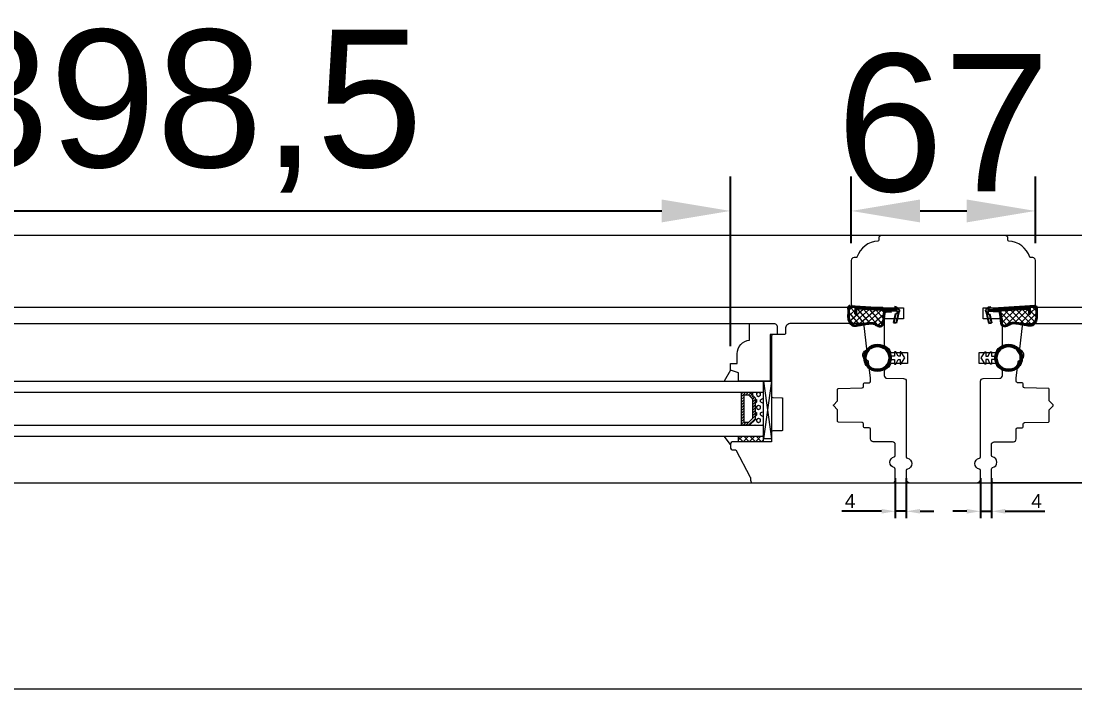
# Model space of a CAD drawing. Header units: millimetres. Extents: x 0 to 182016, y 11 to 3710.
# Drawn here: x 20195.8 to 20579.2, y 989.8 to 1232.9 of the extents above; entities that cross this region are included whole.
import ezdxf

# ---------------------------------------------------------------- set-up
doc = ezdxf.new("R2010")
doc.units = ezdxf.units.MM
for name, color, linetype, lineweight in [('Matmenys', 10, 'Continuous', 20), ('OTHER', 251, 'Continuous', 13), ('Stakta', 7, 'Continuous', 25), ('Testinės profilio linijos', 7, 'Continuous', 5)]:
    doc.layers.add(name, color=color, linetype=linetype, lineweight=lineweight)
doc.styles.get("Standard").update_dxf_attribs({"font": 'arial.ttf'})
doc.dimstyles.new('2', dxfattribs={"dimscale": 2, "dimtxt": 2.5, "dimasz": 2.5, "dimexe": 1.25, "dimexo": 0.625, "dimtad": 1, "dimtxsty": 'Standard', "dimcen": 2.5, "dimadec": 0, "dimazin": 0, "dimtfac": 1, "dimtmove": 0, "dimatfit": 3, "dimfxl": 1, "dimarcsym": 0})
doc.dimstyles.new('Padidinti matmenys', dxfattribs={"dimscale": 10, "dimtxt": 5, "dimasz": 2.5, "dimexe": 1.25, "dimexo": 0.625, "dimtad": 1, "dimdec": 1, "dimtxsty": 'Standard', "dimcen": 2.5, "dimadec": 0, "dimazin": 0, "dimtfac": 1, "dimtdec": 1, "dimtmove": 0, "dimatfit": 3, "dimfxl": 1, "dimarcsym": 0})

# ---------------------------------------------------------------- blocks, each defined once
blk = doc.blocks.new('*D1452')
at = {"layer": 'Defpoints', "color": 0, "transparency": 16777216}
for p in [(20544.87, 1067.84), (20548.87, 1067.84), (20544.87, 1054.47)]:
    blk.add_point(p, dxfattribs=at)
at = {"layer": 'Matmenys', "color": 0, "lineweight": -2, "transparency": 16777216}
for p, q in [((20544.87, 1066.59), (20544.87, 1051.97)), ((20548.87, 1066.59), (20548.87, 1051.97)), ((20539.87, 1054.47), (20534.87, 1054.47)), ((20544.87, 1054.47), (20548.87, 1054.47)), ((20553.87, 1054.47), (20568.27, 1054.47))]:
    blk.add_line(p, q, dxfattribs=at)
at = {"layer": 'Matmenys', "color": 0, "transparency": 16777216}
for points in [[(20539.87, 1055.31), (20539.87, 1053.64), (20544.87, 1054.47)], [(20553.87, 1055.31), (20553.87, 1053.64), (20548.87, 1054.47)]]:
    blk.add_solid(points, dxfattribs=at)
at = {"layer": 'Matmenys', "color": 0, "transparency": 16777216, "insert": (20565.29, 1058.22), "char_height": 5, "attachment_point": 5}
blk.add_mtext('4', dxfattribs=at)
blk = doc.blocks.new('*D1373')
at = {"layer": 'Defpoints', "color": 0, "transparency": 16777216}
for p in [(20513.87, 1067.84), (20517.87, 1067.84), (20517.87, 1054.47)]:
    blk.add_point(p, dxfattribs=at)
at = {"layer": 'Matmenys', "color": 0, "lineweight": -2, "transparency": 16777216}
for p, q in [((20513.87, 1066.59), (20513.87, 1051.97)), ((20517.87, 1066.59), (20517.87, 1051.97)), ((20508.87, 1054.47), (20494.47, 1054.47)), ((20517.87, 1054.47), (20513.87, 1054.47)), ((20522.87, 1054.47), (20527.87, 1054.47))]:
    blk.add_line(p, q, dxfattribs=at)
at = {"layer": 'Matmenys', "color": 0, "transparency": 16777216}
for points in [[(20508.87, 1055.31), (20508.87, 1053.64), (20513.87, 1054.47)], [(20522.87, 1055.31), (20522.87, 1053.64), (20517.87, 1054.47)]]:
    blk.add_solid(points, dxfattribs=at)
at = {"layer": 'Matmenys', "color": 0, "transparency": 16777216, "insert": (20497.45, 1058.22), "char_height": 5, "attachment_point": 5}
blk.add_mtext('4', dxfattribs=at)
blk = doc.blocks.new('*D1371')
at = {"color": 0, "lineweight": -2, "transparency": 16777216}
for p, q in [((20055.38, 1114.56), (20055.38, 1176.3)), ((20453.87, 1114.56), (20453.87, 1176.3)), ((20080.38, 1163.8), (20428.87, 1163.8))]:
    blk.add_line(p, q, dxfattribs=at)
at = {"color": 0, "transparency": 16777216}
for points in [[(20080.38, 1167.97), (20080.38, 1159.64), (20055.38, 1163.8)], [(20428.87, 1167.97), (20428.87, 1159.64), (20453.87, 1163.8)]]:
    blk.add_solid(points, dxfattribs=at)
at = {"layer": 'Defpoints', "color": 0, "transparency": 16777216}
for p in [(20453.87, 1163.8), (20055.38, 1108.31), (20453.87, 1108.31)]:
    blk.add_point(p, dxfattribs=at)
at = {"color": 0, "lineweight": 5, "transparency": 16777216, "insert": (20254.62, 1200.1), "char_height": 50, "attachment_point": 5}
blk.add_mtext('398,5', dxfattribs=at)
blk = doc.blocks.new('*D1988')
at = {"color": 0, "lineweight": -2, "transparency": 16777216}
for p, q in [((20497.87, 1152.05), (20497.87, 1176.3)), ((20564.87, 1152.05), (20564.87, 1176.3)), ((20522.87, 1163.8), (20539.87, 1163.8))]:
    blk.add_line(p, q, dxfattribs=at)
at = {"color": 0, "transparency": 16777216}
for points in [[(20522.87, 1167.97), (20522.87, 1159.64), (20497.87, 1163.8)], [(20539.87, 1167.97), (20539.87, 1159.64), (20564.87, 1163.8)]]:
    blk.add_solid(points, dxfattribs=at)
at = {"layer": 'Defpoints', "color": 0, "transparency": 16777216}
for p in [(20564.87, 1163.8), (20497.87, 1145.8), (20564.87, 1145.8)]:
    blk.add_point(p, dxfattribs=at)
at = {"color": 0, "lineweight": 5, "transparency": 16777216, "insert": (20531.37, 1195.58), "char_height": 50, "attachment_point": 5}
blk.add_mtext('67', dxfattribs=at)

msp = doc.modelspace()

# ---------------------------------------------------------------- hatches: boundary and pattern name
at = {"lineweight": 0}
h = msp.add_hatch(dxfattribs=at)
h.set_pattern_fill('JIS_WOOD', color=256, angle=90, style=0)
h.set_pattern_definition([(45, (1715.0966, -11821.59735), (0.5, -0.5), [])])
h.paths.add_polyline_path([(20462.8676829, 1095.8109378), (20462.8676829, 1087.8109378), (20460.8676829, 1085.8109378), (20457.8676829, 1085.8109378), (20457.8499495, 1097.8475204), (20460.8676829, 1097.8109378)])
h.paths.add_polyline_path([(20461.8676829, 1088.2251513), (20461.8676829, 1095.3967242), (20460.4534694, 1096.8109378), (20458.8676829, 1096.8109378), (20458.8676829, 1086.8109378), (20460.4534694, 1086.8109378)], flags=16)
h = msp.add_hatch(dxfattribs=at)
h.set_pattern_fill('HEX', color=256, scale=0.25, angle=90, style=0)
h.set_pattern_definition([(90, (1715.0966, -11821.5974), (1.374815, -4e-16), [0.79375, -1.5875]), (330, (1715.0966, -11821.5974), (-0.6874075, -1.190624716), [0.79375, -1.5875]), (30, (1715.0966, -11820.8036), (0.6874075, -1.190624716), [0.79375, -1.5875])])
h.paths.add_polyline_path([(20465.8676829, 1085.8109378), (20460.8676829, 1085.8109378), (20462.8676829, 1087.8109378), (20462.8676829, 1095.8109378), (20460.8676829, 1097.8109378), (20465.8676829, 1097.8116468)])
at = {"lineweight": 0, "ltscale": 0.5}
h = msp.add_hatch(dxfattribs=at)
h.set_pattern_fill('ANSI37', color=256, scale=0.5, angle=90, style=0)
h.set_pattern_definition([(135, (20058.8676, 1079.8116), (-1.122532, -1.122532), []), (225, (20058.8676, 1079.8116), (1.122532, -1.122532), [])])
h.paths.add_polyline_path([(20456.8676829, 1081.8116468), (20465.8676829, 1081.8116468), (20465.8676829, 1079.8116468), (20456.8676829, 1079.8116468)])
at = {"layer": 'Matmenys'}
h = msp.add_hatch(dxfattribs=at)
h.set_pattern_fill('ANSI37', color=252, scale=0.5, angle=-93.589345612, style=0)
h.set_pattern_definition([(311.4106544, (16932.8422, -271065.189), (1.190606082, 1.0500540025), []), (41.4106544, (16932.8422, -271065.189), (-1.0500540025, 1.190606082), [])])
edge = h.paths.add_edge_path()
edge.add_arc((20499.7935671, 1128.1172231), 0.1, 86.410654388, 176.410654388)
edge.add_line((20499.6937632, 1128.1234836), (20499.59668, 1126.5757979))
edge.add_arc((20499.3471704, 1126.5914491), 0.25, 176.410654388, 356.410654388, ccw=False)
edge.add_line((20499.0976608, 1126.6071004), (20499.2260465, 1128.6538053))
edge.add_arc((20499.3258503, 1128.6475448), 0.1, 86.410654381, 176.410654388, ccw=False)
edge.add_line((20499.3321108, 1128.7473486), (20499.3368558, 1128.8229916))
edge.add_line((20499.3368558, 1128.8229916), (20497.3550549, 1128.947306))
edge.add_spline(control_points=[(20497.3550549, 1128.947306), (20497.2758964, 1128.9355037), (20497.2059047, 1128.9243281), (20497.1221539, 1128.9025342), (20497.0985896, 1128.8931484), (20497.0747066, 1128.8804535), (20497.0666469, 1128.8742043), (20497.0421591, 1128.8486154), (20497.0232662, 1128.8193784), (20496.9895629, 1128.7150587), (20496.976441, 1128.6421264), (20496.9567388, 1128.3891434), (20496.9672371, 1128.1753093), (20496.9865653, 1127.7328308), (20496.9910407, 1127.513502), (20496.9921168, 1127.0936111), (20496.9890848, 1126.8905249), (20496.9763744, 1126.3003176), (20496.963198, 1125.9322675), (20496.9634597, 1125.1790861), (20496.981956, 1124.8023362), (20497.0851424, 1124.2092317), (20497.1450364, 1123.9816608), (20497.298072, 1123.5845596), (20497.3808214, 1123.4127719), (20497.5848216, 1123.0716042), (20497.7049364, 1122.9054015), (20497.9723815, 1122.6142418), (20498.1200552, 1122.4906618), (20498.4012397, 1122.330943), (20498.5365359, 1122.2833891), (20498.8378348, 1122.2237841), (20499.0014348, 1122.2130808), (20499.5860316, 1122.2268247), (20500.0499472, 1122.3215789), (20500.9424433, 1122.4933212), (20501.3695235, 1122.5770158), (20502.4478721, 1122.7882021), (20503.1059227, 1122.9219362), (20504.0990246, 1123.0468622), (20504.4026258, 1123.077356), (20505.0246694, 1123.1016915), (20505.3405734, 1123.0941507), (20505.8897817, 1123.0092664), (20506.1258651, 1122.9479277), (20506.5265165, 1122.7754674), (20506.685149, 1122.6806189), (20506.9838078, 1122.4963506), (20507.1252651, 1122.4064931), (20507.4270479, 1122.25041), (20507.5921007, 1122.1804398), (20507.9572224, 1122.0607086), (20508.1581725, 1122.0177061), (20508.4975891, 1121.9938074), (20508.6395746, 1122.0070132), (20508.8347953, 1122.0670524), (20508.9001231, 1122.1037926), (20509.0268464, 1122.2123417), (20509.0860242, 1122.2844079), (20509.2431018, 1122.5484955), (20509.3246015, 1122.7896038), (20509.4412188, 1123.3400147), (20509.4777503, 1123.6482098), (20509.5310218, 1124.2444276), (20509.5502442, 1124.5319786), (20509.5936037, 1125.0624685), (20509.6157399, 1125.3107269), (20509.6519542, 1125.7155292), (20509.6660406, 1125.8729326), (20509.6941627, 1126.196865), (20509.7091988, 1126.3751822), (20509.7774838, 1126.6780493), (20509.8131188, 1126.7958713), (20509.9087156, 1127.0083501), (20509.9618625, 1127.1022648), (20510.0805032, 1127.2474586), (20510.1361254, 1127.3024767), (20510.2598927, 1127.3915687), (20510.3235197, 1127.4244481), (20510.4423838, 1127.4726162), (20510.4994608, 1127.4894975), (20510.6000412, 1127.5154414), (20510.6444368, 1127.525159), (20510.6854331, 1127.5341949)], knot_values=[0, 0, 0, 0, 0.2245066002, 0.2245066002, 0.377043448, 0.377043448, 0.5295802957, 0.5295802957, 0.8082977366, 0.8082977366, 1.0870151774, 1.0870151774, 1.6244414062, 1.6244414062, 2.161867635, 2.161867635, 2.6992938638, 2.6992938638, 3.7741463214, 3.7741463214, 5.0334406395, 5.0334406395, 5.8656302806, 5.8656302806, 6.5060139406, 6.5060139406, 7.1463976006, 7.1463976006, 7.7996240151, 7.7996240151, 8.3563201169, 8.3563201169, 8.9130162187, 8.9130162187, 10.239934143, 10.239934143, 11.5668520673, 11.5668520673, 13.5970761059, 13.5970761059, 14.4582175179, 14.4582175179, 15.3193589298, 15.3193589298, 15.9856015553, 15.9856015553, 16.5061017172, 16.5061017172, 17.0266018791, 17.0266018791, 17.547102041, 17.547102041, 18.1672448488, 18.1672448488, 18.7176261004, 18.7176261004, 19.1465766047, 19.1465766047, 19.5755271091, 19.5755271091, 20.3898249977, 20.3898249977, 21.2041228863, 21.2041228863, 21.9655448497, 21.9655448497, 22.7269668131, 22.7269668131, 23.2229068178, 23.2229068178, 23.7188468224, 23.7188468224, 24.0184411081, 24.0184411081, 24.2549295987, 24.2549295987, 24.4119994701, 24.4119994701, 24.5501072405, 24.5501072405, 24.6882150108, 24.6882150108, 24.8099116426, 24.8099116426, 24.8099116426, 24.8099116426], degree=3, periodic=0)
edge.add_line((20510.6854331, 1127.5341949), (20499.7998275, 1128.217027))
h = msp.add_hatch(dxfattribs=at)
h.set_pattern_fill('ANSI37', color=252, scale=0.5, angle=-180, style=0)
h.set_pattern_definition([(225, (-139082.0173, -1098353.8803), (1.1225320151, -1.1225320151), []), (315, (-139082.0173, -1098353.8803), (1.1225320151, 1.1225320151), [])])
edge = h.paths.add_edge_path()
edge.add_arc((20562.2792359, 1128.1172231), 0.1, 363.589345612, 453.589345612, ccw=False)
edge.add_line((20562.3790398, 1128.1234836), (20562.476123, 1126.5757979))
edge.add_arc((20562.7256326, 1126.5914491), 0.25, 183.589345612, 363.589345612)
edge.add_line((20562.9751422, 1126.6071004), (20562.8467565, 1128.6538053))
edge.add_arc((20562.7469527, 1128.6475448), 0.1, 363.589345612, 453.589345619)
edge.add_line((20562.7406922, 1128.7473486), (20562.7359472, 1128.8229916))
edge.add_line((20562.7359472, 1128.8229916), (20564.7177481, 1128.947306))
edge.add_spline(control_points=[(20564.7177481, 1128.947306), (20564.7969066, 1128.9355037), (20564.8668983, 1128.9243281), (20564.9506491, 1128.9025342), (20564.9742134, 1128.8931484), (20564.9980964, 1128.8804535), (20565.006156, 1128.8742043), (20565.0306439, 1128.8486154), (20565.0495367, 1128.8193784), (20565.0832401, 1128.7150587), (20565.096362, 1128.6421264), (20565.1160642, 1128.3891434), (20565.1055658, 1128.1753093), (20565.0862377, 1127.7328308), (20565.0817623, 1127.513502), (20565.0806861, 1127.0936111), (20565.0837181, 1126.8905249), (20565.0964285, 1126.3003176), (20565.109605, 1125.9322675), (20565.1093433, 1125.1790861), (20565.090847, 1124.8023362), (20564.9876606, 1124.2092317), (20564.9277666, 1123.9816608), (20564.774731, 1123.5845596), (20564.6919816, 1123.4127719), (20564.4879814, 1123.0716042), (20564.3678666, 1122.9054015), (20564.1004215, 1122.6142418), (20563.9527478, 1122.4906618), (20563.6715633, 1122.330943), (20563.536267, 1122.2833891), (20563.2349682, 1122.2237841), (20563.0713682, 1122.2130808), (20562.4867714, 1122.2268247), (20562.0228558, 1122.3215789), (20561.1303597, 1122.4933212), (20560.7032795, 1122.5770158), (20559.6249308, 1122.7882021), (20558.9668803, 1122.9219362), (20557.9737784, 1123.0468622), (20557.6701772, 1123.077356), (20557.0481336, 1123.1016915), (20556.7322295, 1123.0941507), (20556.1830213, 1123.0092664), (20555.9469379, 1122.9479277), (20555.5462865, 1122.7754674), (20555.3876539, 1122.6806189), (20555.0889952, 1122.4963506), (20554.9475379, 1122.4064931), (20554.645755, 1122.25041), (20554.4807023, 1122.1804398), (20554.1155806, 1122.0607086), (20553.9146305, 1122.0177061), (20553.5752139, 1121.9938074), (20553.4332284, 1122.0070132), (20553.2380077, 1122.0670524), (20553.1726799, 1122.1037926), (20553.0459566, 1122.2123417), (20552.9867787, 1122.2844079), (20552.8297012, 1122.5484955), (20552.7482015, 1122.7896038), (20552.6315842, 1123.3400147), (20552.5950527, 1123.6482098), (20552.5417812, 1124.2444276), (20552.5225587, 1124.5319786), (20552.4791993, 1125.0624685), (20552.4570631, 1125.3107269), (20552.4208488, 1125.7155292), (20552.4067624, 1125.8729326), (20552.3786403, 1126.196865), (20552.3636042, 1126.3751822), (20552.2953192, 1126.6780493), (20552.2596842, 1126.7958713), (20552.1640874, 1127.0083501), (20552.1109405, 1127.1022648), (20551.9922997, 1127.2474586), (20551.9366775, 1127.3024767), (20551.8129103, 1127.3915687), (20551.7492833, 1127.4244481), (20551.6304192, 1127.4726162), (20551.5733422, 1127.4894975), (20551.4727618, 1127.5154414), (20551.4283662, 1127.525159), (20551.3873699, 1127.5341949)], knot_values=[0, 0, 0, 0, 0.2245066002, 0.2245066002, 0.377043448, 0.377043448, 0.5295802957, 0.5295802957, 0.8082977366, 0.8082977366, 1.0870151774, 1.0870151774, 1.6244414062, 1.6244414062, 2.161867635, 2.161867635, 2.6992938638, 2.6992938638, 3.7741463214, 3.7741463214, 5.0334406395, 5.0334406395, 5.8656302806, 5.8656302806, 6.5060139406, 6.5060139406, 7.1463976006, 7.1463976006, 7.7996240151, 7.7996240151, 8.3563201169, 8.3563201169, 8.9130162187, 8.9130162187, 10.239934143, 10.239934143, 11.5668520673, 11.5668520673, 13.5970761059, 13.5970761059, 14.4582175179, 14.4582175179, 15.3193589298, 15.3193589298, 15.9856015553, 15.9856015553, 16.5061017172, 16.5061017172, 17.0266018791, 17.0266018791, 17.547102041, 17.547102041, 18.1672448488, 18.1672448488, 18.7176261004, 18.7176261004, 19.1465766047, 19.1465766047, 19.5755271091, 19.5755271091, 20.3898249977, 20.3898249977, 21.2041228863, 21.2041228863, 21.9655448497, 21.9655448497, 22.7269668131, 22.7269668131, 23.2229068178, 23.2229068178, 23.7188468224, 23.7188468224, 24.0184411081, 24.0184411081, 24.2549295987, 24.2549295987, 24.4119994701, 24.4119994701, 24.5501072405, 24.5501072405, 24.6882150108, 24.6882150108, 24.8099116426, 24.8099116426, 24.8099116426, 24.8099116426], degree=3, periodic=0)
edge.add_line((20551.3873699, 1127.5341949), (20562.2729754, 1128.217027))

# ---------------------------------------------------------------- linework, layer by layer
at = {"color": 1}
for p, q in [((20497.3108146, 1129.2440261), (20512.63563, 1128.2827314)), ((20497.3550549, 1128.947306), (20512.5899996, 1127.9916487)), ((20564.7619884, 1129.2440261), (20549.4371729, 1128.2827314)), ((20564.7177481, 1128.947306), (20549.4828034, 1127.9916487)), ((20510.7500059, 1127.2412268), (20512.5104572, 1127.1307972)), ((20551.3227971, 1127.2412268), (20549.5623458, 1127.1307972))]:
    msp.add_line(p, q, dxfattribs=at)
for p, q in [((20499.2260465, 1128.6538053), (20499.0976608, 1126.6071004)), ((20499.3321108, 1128.7473486), (20499.3368558, 1128.8229916)), ((20514.5903747, 1127.7902286), (20499.3321108, 1128.7473486)), ((20499.6937632, 1128.1234836), (20499.59668, 1126.5757979)), ((20514.6335926, 1127.2865349), (20499.7998275, 1128.217027)), ((20514.2873022, 1128.8110732), (20513.5396615, 1128.8579711)), ((20513.5396615, 1128.8579711), (20514.5903747, 1127.7902286)), ((20514.2873022, 1128.8110732), (20515.3176434, 1127.7446085)), ((20515.3176434, 1127.7446085), (20515.286341, 1127.2455893)), ((20547.7855008, 1128.8110732), (20546.7551595, 1127.7446085)), ((20546.7551595, 1127.7446085), (20546.786462, 1127.2455893)), ((20547.4392103, 1127.2865349), (20562.2729754, 1128.217027)), ((20548.5331415, 1128.8579711), (20547.4824282, 1127.7902286)), ((20547.4824282, 1127.7902286), (20562.7406922, 1128.7473486)), ((20547.7855008, 1128.8110732), (20548.5331415, 1128.8579711)), ((20562.3790398, 1128.1234836), (20562.476123, 1126.5757979)), ((20562.7406922, 1128.7473486), (20562.7359472, 1128.8229916)), ((20562.8467565, 1128.6538053), (20562.9751422, 1126.6071004)), ((20513.9087218, 1126.3483991), (20513.1802566, 1123.1283926)), ((20514.3963978, 1126.2380717), (20513.9087218, 1126.3483991)), ((20515.1390551, 1127.2548282), (20514.1556086, 1122.9077378)), ((20514.6335926, 1127.2865349), (20514.3963978, 1126.2380717)), ((20515.286341, 1127.2455893), (20515.1390551, 1127.2548282)), ((20546.786462, 1127.2455893), (20546.9337479, 1127.2548282)), ((20546.9337479, 1127.2548282), (20547.9171944, 1122.9077378)), ((20547.4392103, 1127.2865349), (20547.6764052, 1126.2380717)), ((20547.6764052, 1126.2380717), (20548.1640812, 1126.3483991)), ((20548.1640812, 1126.3483991), (20548.8925464, 1123.1283926)), ((20514.1556086, 1122.9077378), (20513.1802566, 1123.1283926)), ((20547.9171944, 1122.9077378), (20548.8925464, 1123.1283926))]:
    msp.add_line(p, q)
at = {"lineweight": 9}
for p, q in [((20048.3787862, 1122.8116468), (20460.8676829, 1122.8116468)), ((20043.3788713, 1101.8116468), (20465.8675979, 1101.8116468)), ((20043.3788713, 1097.8116468), (20465.8675979, 1097.8116468)), ((20043.3788713, 1085.8116468), (20465.8675979, 1085.8116468)), ((20043.3788713, 1081.8116468), (20465.8675979, 1081.8116468))]:
    msp.add_line(p, q, dxfattribs=at)
at = {"lineweight": 0}
for p, q in [((20453.8676829, 1105.8116468), (20451.5810178, 1101.8116468)), ((20465.8676829, 1101.8109378), (20468.8676829, 1080.8109378)), ((20468.8676829, 1101.8109378), (20465.8676829, 1080.8109378)), ((20453.8676829, 1078.8116468), (20451.5810178, 1081.8116468)), ((20456.8676829, 1079.8116468), (20456.8676829, 1081.8116468)), ((20465.8676829, 1079.8116468), (20465.8676829, 1082.8116468))]:
    msp.add_line(p, q, dxfattribs=at)
at = {"lineweight": 5}
msp.add_line((19951.3787858, 989.8116468), (21111.3565801, 989.8116468), dxfattribs=at)
at = {"lineweight": 0}
msp.add_lwpolyline([(20460.8676829, 1116.8116468), (20460.8676829, 1122.8116468), (20469.8676829, 1122.8116468, -0.4142135624), (20470.8676829, 1121.8116468), (20470.8676829, 1118.8116468), (20468.3676829, 1118.8116468), (20468.3676829, 1101.8116468), (20456.8676829, 1101.8116468), (20456.8676829, 1104.8116468), (20453.8676829, 1105.8116468), (20453.8676829, 1108.3116468), (20456.3676829, 1108.3116468), (20456.3676829, 1111.8367097, -0.3851703882), (20460.8676829, 1116.8116468)], format="xyb", dxfattribs=at)
for points in [[(20468.8676829, 1101.8109378), (20468.8676829, 1080.8109378), (20465.8676829, 1080.8109378), (20465.8676829, 1101.8109378)], [(20462.8676829, 1095.8109378), (20462.8676829, 1087.8109378), (20460.8676829, 1085.8109378), (20457.8676829, 1085.8109378), (20457.8676829, 1097.8109378), (20460.8676829, 1097.8109378)], [(20461.8676829, 1095.3967242), (20461.8676829, 1088.2251513), (20460.4534694, 1086.8109378), (20458.8676829, 1086.8109378), (20458.8676829, 1096.8109378), (20460.4534694, 1096.8109378)]]:
    msp.add_lwpolyline(points, close=True, dxfattribs=at)
at = {"color": 18, "linetype": 'ByBlock', "true_color": 0x000000}
for centre, radius in [((20507.3851819, 1110.3018164), 4.85), ((20507.3851819, 1110.3018164), 4.25), ((20555.1172984, 1110.3018164), 4.85), ((20555.1172984, 1110.3018164), 4.25)]:
    msp.add_circle(centre, radius, dxfattribs=at)
for centre, radius, start, end in [((20499.3258503, 1128.6475448), 0.1, 86.410654388, 176.410654391), ((20499.7935671, 1128.1172231), 0.1, 86.410654388, 176.410654391), ((20562.2792359, 1128.1172231), 0.1, 3.589345609, 93.589345612), ((20562.7469527, 1128.6475448), 0.1, 3.589345609, 93.589345612), ((20499.3471704, 1126.5914491), 0.25, 176.410654391, 356.410654391), ((20562.7256326, 1126.5914491), 0.25, 183.589345609, 3.589345609)]:
    msp.add_arc(centre, radius, start, end)
at = {"color": 1}
for points in [[(20497.3108146, 1129.2440261), (20496.9493143, 1129.1535293), (20496.6797734, 1127.8796708), (20497.1681627, 1123.1872979), (20498.2113605, 1122.0972916), (20500.3748324, 1122.0786752), (20502.0728722, 1122.4090491), (20504.2383131, 1122.7559654), (20506.2750347, 1122.5565367), (20507.1032795, 1122.0803677), (20508.9578196, 1121.8001043), (20509.8502655, 1124.5122829), (20509.9774331, 1125.9911585), (20510.0954044, 1126.6784264), (20510.3976101, 1127.1203117), (20510.7500059, 1127.2412268)], [(20564.7619884, 1129.2440261), (20565.1234887, 1129.1535293), (20565.3930296, 1127.8796708), (20564.9046403, 1123.1872979), (20563.8614425, 1122.0972916), (20561.6979706, 1122.0786752), (20559.9999308, 1122.4090491), (20557.8344899, 1122.7559654), (20555.7977682, 1122.5565367), (20554.9695235, 1122.0803677), (20553.1149833, 1121.8001043), (20552.2225374, 1124.5122829), (20552.0953699, 1125.9911585), (20551.9773986, 1126.6784264), (20551.6751929, 1127.1203117), (20551.3227971, 1127.2412268)]]:
    msp.add_spline(points, degree=3, dxfattribs=at)
for points in [[(20497.3550549, 1128.947306), (20497.2758964, 1128.9355037), (20497.2059047, 1128.9243281), (20497.1221539, 1128.9025342), (20497.0985896, 1128.8931484), (20497.0747066, 1128.8804535), (20497.0666469, 1128.8742043), (20497.0421591, 1128.8486154), (20497.0232662, 1128.8193784), (20496.9895629, 1128.7150587), (20496.976441, 1128.6421264), (20496.9567388, 1128.3891434), (20496.9672371, 1128.1753093), (20496.9865653, 1127.7328308), (20496.9910407, 1127.513502), (20496.9921168, 1127.0936111), (20496.9890848, 1126.8905249), (20496.9763744, 1126.3003176), (20496.963198, 1125.9322675), (20496.9634597, 1125.1790861), (20496.981956, 1124.8023362), (20497.0851424, 1124.2092317), (20497.1450364, 1123.9816608), (20497.298072, 1123.5845596), (20497.3808214, 1123.4127719), (20497.5848216, 1123.0716042), (20497.7049364, 1122.9054015), (20497.9723815, 1122.6142418), (20498.1200552, 1122.4906618), (20498.4012397, 1122.330943), (20498.5365359, 1122.2833891), (20498.8378348, 1122.2237841), (20499.0014348, 1122.2130808), (20499.5860316, 1122.2268247), (20500.0499472, 1122.3215789), (20500.9424433, 1122.4933212), (20501.3695235, 1122.5770158), (20502.4478721, 1122.7882021), (20503.1059227, 1122.9219362), (20504.0990246, 1123.0468622), (20504.4026258, 1123.077356), (20505.0246694, 1123.1016915), (20505.3405734, 1123.0941507), (20505.8897817, 1123.0092664), (20506.1258651, 1122.9479277), (20506.5265165, 1122.7754674), (20506.685149, 1122.6806189), (20506.9838078, 1122.4963506), (20507.1252651, 1122.4064931), (20507.4270479, 1122.25041), (20507.5921007, 1122.1804398), (20507.9572224, 1122.0607086), (20508.1581725, 1122.0177061), (20508.4975891, 1121.9938074), (20508.6395746, 1122.0070132), (20508.8347953, 1122.0670524), (20508.9001231, 1122.1037926), (20509.0268464, 1122.2123417), (20509.0860242, 1122.2844079), (20509.2431018, 1122.5484955), (20509.3246015, 1122.7896038), (20509.4412188, 1123.3400147), (20509.4777503, 1123.6482098), (20509.5310218, 1124.2444276), (20509.5502442, 1124.5319786), (20509.5936037, 1125.0624685), (20509.6157399, 1125.3107269), (20509.6519542, 1125.7155292), (20509.6660406, 1125.8729326), (20509.6941627, 1126.196865), (20509.7091988, 1126.3751822), (20509.7774838, 1126.6780493), (20509.8131188, 1126.7958713), (20509.9087156, 1127.0083501), (20509.9618625, 1127.1022648), (20510.0805032, 1127.2474586), (20510.1361254, 1127.3024767), (20510.2598927, 1127.3915687), (20510.3235197, 1127.4244481), (20510.4423838, 1127.4726162), (20510.4994608, 1127.4894975), (20510.6000412, 1127.5154414), (20510.6444368, 1127.525159), (20510.6854331, 1127.5341949)], [(20564.7177481, 1128.947306), (20564.7969066, 1128.9355037), (20564.8668983, 1128.9243281), (20564.9506491, 1128.9025342), (20564.9742134, 1128.8931484), (20564.9980964, 1128.8804535), (20565.006156, 1128.8742043), (20565.0306439, 1128.8486154), (20565.0495367, 1128.8193784), (20565.0832401, 1128.7150587), (20565.096362, 1128.6421264), (20565.1160642, 1128.3891434), (20565.1055658, 1128.1753093), (20565.0862377, 1127.7328308), (20565.0817623, 1127.513502), (20565.0806861, 1127.0936111), (20565.0837181, 1126.8905249), (20565.0964285, 1126.3003176), (20565.109605, 1125.9322675), (20565.1093433, 1125.1790861), (20565.090847, 1124.8023362), (20564.9876606, 1124.2092317), (20564.9277666, 1123.9816608), (20564.774731, 1123.5845596), (20564.6919816, 1123.4127719), (20564.4879814, 1123.0716042), (20564.3678666, 1122.9054015), (20564.1004215, 1122.6142418), (20563.9527478, 1122.4906618), (20563.6715633, 1122.330943), (20563.536267, 1122.2833891), (20563.2349682, 1122.2237841), (20563.0713682, 1122.2130808), (20562.4867714, 1122.2268247), (20562.0228558, 1122.3215789), (20561.1303597, 1122.4933212), (20560.7032795, 1122.5770158), (20559.6249308, 1122.7882021), (20558.9668803, 1122.9219362), (20557.9737784, 1123.0468622), (20557.6701772, 1123.077356), (20557.0481336, 1123.1016915), (20556.7322295, 1123.0941507), (20556.1830213, 1123.0092664), (20555.9469379, 1122.9479277), (20555.5462865, 1122.7754674), (20555.3876539, 1122.6806189), (20555.0889952, 1122.4963506), (20554.9475379, 1122.4064931), (20554.645755, 1122.25041), (20554.4807023, 1122.1804398), (20554.1155806, 1122.0607086), (20553.9146305, 1122.0177061), (20553.5752139, 1121.9938074), (20553.4332284, 1122.0070132), (20553.2380077, 1122.0670524), (20553.1726799, 1122.1037926), (20553.0459566, 1122.2123417), (20552.9867787, 1122.2844079), (20552.8297012, 1122.5484955), (20552.7482015, 1122.7896038), (20552.6315842, 1123.3400147), (20552.5950527, 1123.6482098), (20552.5417812, 1124.2444276), (20552.5225587, 1124.5319786), (20552.4791993, 1125.0624685), (20552.4570631, 1125.3107269), (20552.4208488, 1125.7155292), (20552.4067624, 1125.8729326), (20552.3786403, 1126.196865), (20552.3636042, 1126.3751822), (20552.2953192, 1126.6780493), (20552.2596842, 1126.7958713), (20552.1640874, 1127.0083501), (20552.1109405, 1127.1022648), (20551.9922997, 1127.2474586), (20551.9366775, 1127.3024767), (20551.8129103, 1127.3915687), (20551.7492833, 1127.4244481), (20551.6304192, 1127.4726162), (20551.5733422, 1127.4894975), (20551.4727618, 1127.5154414), (20551.4283662, 1127.525159), (20551.3873699, 1127.5341949)]]:
    msp.add_open_spline(points, degree=3, knots=[0, 0, 0, 0, 0.2245066002, 0.2245066002, 0.377043448, 0.377043448, 0.5295802957, 0.5295802957, 0.8082977366, 0.8082977366, 1.0870151774, 1.0870151774, 1.6244414062, 1.6244414062, 2.161867635, 2.161867635, 2.6992938638, 2.6992938638, 3.7741463214, 3.7741463214, 5.0334406395, 5.0334406395, 5.8656302806, 5.8656302806, 6.5060139406, 6.5060139406, 7.1463976006, 7.1463976006, 7.7996240151, 7.7996240151, 8.3563201169, 8.3563201169, 8.9130162187, 8.9130162187, 10.239934143, 10.239934143, 11.5668520673, 11.5668520673, 13.5970761059, 13.5970761059, 14.4582175179, 14.4582175179, 15.3193589298, 15.3193589298, 15.9856015553, 15.9856015553, 16.5061017172, 16.5061017172, 17.0266018791, 17.0266018791, 17.547102041, 17.547102041, 18.1672448488, 18.1672448488, 18.7176261004, 18.7176261004, 19.1465766047, 19.1465766047, 19.5755271091, 19.5755271091, 20.3898249977, 20.3898249977, 21.2041228863, 21.2041228863, 21.9655448497, 21.9655448497, 22.7269668131, 22.7269668131, 23.2229068178, 23.2229068178, 23.7188468224, 23.7188468224, 24.0184411081, 24.0184411081, 24.2549295987, 24.2549295987, 24.4119994701, 24.4119994701, 24.5501072405, 24.5501072405, 24.6882150108, 24.6882150108, 24.8099116426, 24.8099116426, 24.8099116426, 24.8099116426], dxfattribs=at)
at = {"layer": 'OTHER'}
for points in [[(20512.1883917, 1109.6917902), (20513.6043005, 1109.6917902), (20513.6043005, 1108.0465088), (20514.1299827, 1108.0465088), (20514.8733237, 1109.6917902), (20515.6659433, 1109.6917902), (20515.6659433, 1108.0465088), (20515.8848341, 1108.0465088), (20517.3877153, 1110.3018164), (20515.8848341, 1112.5571239), (20515.6659433, 1112.5571239), (20515.6659433, 1110.9118425), (20514.8733237, 1110.9118425), (20514.1299827, 1112.5571239), (20513.6043005, 1112.5571239), (20513.6043005, 1110.9118425), (20512.1883917, 1110.9118425)], [(20550.3140885, 1109.6917902), (20548.8981797, 1109.6917902), (20548.8981797, 1108.0465088), (20548.3724975, 1108.0465088), (20547.6291565, 1109.6917902), (20546.8365369, 1109.6917902), (20546.8365369, 1108.0465088), (20546.6176461, 1108.0465088), (20545.1147649, 1110.3018164), (20546.6176461, 1112.5571239), (20546.8365369, 1112.5571239), (20546.8365369, 1110.9118425), (20547.6291565, 1110.9118425), (20548.3724975, 1112.5571239), (20548.8981797, 1112.5571239), (20548.8981797, 1110.9118425), (20550.3140885, 1110.9118425)]]:
    msp.add_lwpolyline(points, dxfattribs=at)
at = {"layer": 'Stakta', "color": 18, "lineweight": 5, "true_color": 0x000000}
for points in [[(20543.367683, 1064.8116468, 0.4142135624), (20544.867683, 1066.3116468), (20544.867683, 1069.3621571, 0.3563939587), (20544.467683, 1069.852055, -0.8164965809), (20544.467683, 1073.7712386, 0.3563939587), (20544.867683, 1074.2611366), (20544.867683, 1101.8203356, -0.4116598905), (20545.8589564, 1102.8202976), (20551.8764095, 1102.8728111, 0.4116598905), (20552.867683, 1103.872773), (20552.867683, 1105.5061742, 0.2720281141), (20552.6110694, 1105.9429385, -0.164173551), (20550.4623583, 1108.3105813), (20544.367683, 1108.3105813), (20544.367683, 1112.3105813), (20550.4623583, 1112.3105813, -0.164173551), (20552.6110694, 1114.6782241, 0.2720281141), (20552.867683, 1115.1149884), (20552.867683, 1124.5116468), (20545.867683, 1124.5116468), (20545.867683, 1128.5116468), (20553.1451258, 1128.5116468, -0.2023892741), (20553.8589564, 1128.8202976), (20563.8764095, 1128.9077185, 0.4116598905), (20564.867683, 1129.9076805), (20564.867683, 1145.8028819, 0.4116598905), (20563.8764095, 1146.8028438), (20563.0843514, 1146.809756, -0.3199404334), (20562.8025283, 1147.0143859, 0.3090857966), (20555.1532176, 1152.8026691, -0.4001549105), (20554.867683, 1153.1023202), (20554.867683, 1153.8116468, 0.4142135624), (20553.867683, 1154.8116468), (20508.867683, 1154.8116468, 0.4142135624), (20507.867683, 1153.8116468), (20507.867683, 1153.1023202, -0.4001549105), (20507.5821484, 1152.8026691, 0.3090857966), (20499.9328377, 1147.0143859, -0.3199404334), (20499.6510146, 1146.809756), (20498.8589564, 1146.8028438, 0.4116598905), (20497.867683, 1145.8028819), (20497.867683, 1129.9076805, 0.4116598905), (20498.8589564, 1128.9077185), (20508.8764095, 1128.8202976, -0.2023892741), (20509.5902401, 1128.5116468), (20516.867683, 1128.5116468), (20516.867683, 1124.5116468), (20509.867683, 1124.5116468), (20509.867683, 1115.1149884, 0.2720281142), (20510.1242965, 1114.6782241, -0.164173551), (20512.2730077, 1112.3105813), (20518.367683, 1112.3105813), (20518.367683, 1108.3105813), (20512.2730077, 1108.3105813, -0.164173551), (20510.1242965, 1105.9429385, 0.2720281141), (20509.867683, 1105.5061742), (20509.867683, 1103.872773, 0.4116598905), (20510.8589564, 1102.8728111), (20516.8764095, 1102.8202976, -0.4116598905), (20517.867683, 1101.8203356), (20517.867683, 1074.2611366, 0.3563939587), (20518.267683, 1073.7712386, -0.816496581), (20518.267683, 1069.852055, 0.3563939587), (20517.867683, 1069.3621571), (20517.867683, 1066.3116468, 0.4142135624), (20519.367683, 1064.8116468)], [(20513.4676829, 1070.352055, -0.8164965809), (20513.4676829, 1074.2712386, 0.3563939587), (20513.8676829, 1074.7611366), (20513.8676829, 1078.7417938, 0.4116598905), (20512.8764095, 1079.7417557), (20505.8589564, 1079.8029961, -0.4116598905), (20504.8676829, 1080.802958), (20504.8676829, 1084.3414835, 0.4040361542), (20504.3851327, 1084.8411959), (20502.6572131, 1084.9015362, -0.4040262258), (20502.3676829, 1085.2013535), (20502.3676829, 1086.2544751, 0.4091108014), (20501.8764091, 1086.7543989), (20493.1624472, 1086.9065017, -0.4091108014), (20492.8676829, 1087.206456), (20492.8676829, 1091.230276, 0.1989123674), (20492.7212363, 1091.5838294), (20491.4555509, 1092.8495148, -0.4142135624), (20491.4555509, 1093.2737789), (20492.7212363, 1094.5394643, 0.1989123674), (20492.8676829, 1094.8930177), (20492.8676829, 1098.9168377, -0.4091108014), (20493.1624472, 1099.216792), (20501.8764091, 1099.3688947, 0.4091108014), (20502.3676829, 1099.8688186), (20502.3676829, 1100.9219402, -0.4040262258), (20502.6572131, 1101.2217575), (20504.3851327, 1101.2820977, 0.4040262258), (20504.8676829, 1101.7817932), (20504.8676829, 1102.7504842, 0.0305527633), (20504.8602291, 1102.8723536), (20504.1185401, 1108.9129254, 0.3282648586), (20503.7117303, 1109.343922, -0.7358200833), (20503.2463243, 1113.1343494, 0.3282648586), (20503.5367827, 1113.6509597), (20502.5198126, 1121.9335162, 0.3788661087), (20501.5272665, 1122.8116468), (20475.8676829, 1122.8116468, 0.4142135624), (20473.8676829, 1120.8116468), (20473.8676829, 1119.1090402, -0.4116598905), (20473.5703009, 1118.8090516), (20469.3633197, 1118.7723379, 0.4116598905), (20468.8676829, 1118.2723569), (20468.8676829, 1096.3422099, 0.4116598905), (20469.3633197, 1095.842229), (20472.5703009, 1095.8142421, -0.4116598905), (20472.8676829, 1095.5142535), (20472.8676829, 1084.1090402, -0.4116598905), (20472.5703009, 1083.8090516), (20469.3633197, 1083.7810647, 0.4116598905), (20468.8676829, 1083.2810838), (20468.8676829, 1079.8116468), (20454.8676829, 1079.8116468, 0.4142135624), (20453.8676829, 1078.8116468), (20453.8676829, 1077.8204118, 0.4116598905), (20454.8589564, 1076.8204499), (20455.8676829, 1076.8116468), (20461.1262511, 1066.9217186, -0.1227845609), (20461.1847773, 1066.6869828), (20461.1847773, 1065.8116468, 0.4142135624), (20462.1847773, 1064.8116468), (20512.8676829, 1064.8116468, 0.4142135624), (20513.8676829, 1065.8116468), (20513.8676829, 1069.8621571, 0.3563939587)]]:
    msp.add_lwpolyline(points, format="xyb", close=True, dxfattribs=at)
msp.add_lwpolyline([(20600.5505887, 1064.8116468), (20549.867683, 1064.8116468, -0.4142135624), (20548.867683, 1065.8116468), (20548.867683, 1069.8621571, -0.3563939587), (20549.267683, 1070.352055, 0.8164965809), (20549.267683, 1074.2712386, -0.3563939587), (20548.867683, 1074.7611366), (20548.867683, 1078.7417938, -0.4116598905), (20549.8589565, 1079.7417557), (20556.8764095, 1079.8029961, 0.4116598905), (20557.867683, 1080.802958), (20557.867683, 1084.3414835, -0.4040361542), (20558.3502332, 1084.8411959), (20560.0781528, 1084.9015362, 0.4040262258), (20560.367683, 1085.2013535), (20560.367683, 1086.2544751, -0.4091108014), (20560.8589568, 1086.7543989), (20569.5729187, 1086.9065017, 0.4091108014), (20569.867683, 1087.206456), (20569.867683, 1091.230276, -0.1989123674), (20570.0141296, 1091.5838294), (20571.279815, 1092.8495148, 0.4142135624), (20571.279815, 1093.2737789), (20570.0141296, 1094.5394643, -0.1989123674), (20569.867683, 1094.8930177), (20569.867683, 1098.9168377, 0.4091108014), (20569.5729187, 1099.216792), (20560.8589568, 1099.3688947, -0.4091108014), (20560.367683, 1099.8688186), (20560.367683, 1100.9219402, 0.4040262258), (20560.0781528, 1101.2217575), (20558.3502332, 1101.2820977, -0.4040262258), (20557.867683, 1101.7817932), (20557.867683, 1102.7504842, -0.0305527633), (20557.8751368, 1102.8723536), (20558.6168258, 1108.9129254, -0.3282648586), (20559.0236356, 1109.343922, 0.7358200833), (20559.4890416, 1113.1343494, -0.3282648586), (20559.1985833, 1113.6509597), (20560.2155533, 1121.9335162, -0.3788661087), (20561.2080995, 1122.8116468), (20586.867683, 1122.8116468, -0.4142135624)], format="xyb", dxfattribs=at)
at = {"layer": 'Testinės profilio linijos', "lineweight": 5}
for p, q in [((21062.3565797, 1154.8116468), (19999.8787862, 1154.8116468)), ((20000.2472488, 1128.8116468), (20508.9992204, 1128.8116468)), ((20553.7361456, 1128.8116468), (21062.4881172, 1128.8116468)), ((20047.0616717, 1064.8116468), (21015.6736525, 1064.8116468))]:
    msp.add_line(p, q, dxfattribs=at)

# ---------------------------------------------------------------- dimensions: what is measured, and where the dimension line sits
at = {"color": 1, "lineweight": 5}
dim = msp.add_linear_dim(base=(20453.8676829, 1163.804424), p1=(20055.3787862, 1108.3116468), p2=(20453.8676829, 1108.3116468), dimstyle='Padidinti matmenys', dxfattribs=at)
dim.commit()
dim.dimension.update_dxf_attribs({"geometry": '*D1371', "text_midpoint": (20254.6232346, 1200.102173)})
dim = msp.add_linear_dim(base=(20564.867683, 1163.804424), p1=(20497.867683, 1145.8028819), p2=(20564.867683, 1145.8028819), dimstyle='Padidinti matmenys', dxfattribs=at)
dim.commit()
dim.dimension.update_dxf_attribs({"geometry": '*D1988', "text_midpoint": (20531.367683, 1163.804424), "dimtype": 160})
at = {"layer": 'Matmenys'}
dim = msp.add_linear_dim(base=(20517.867683, 1054.4723232), p1=(20513.8676829, 1067.836902), p2=(20517.867683, 1067.836902), angle=180, dimstyle='2', override={"dimdec": 6}, dxfattribs=at)
dim.commit()
dim.dimension.update_dxf_attribs({"geometry": '*D1373', "text_midpoint": (20497.4468098, 1054.4723232), "dimtype": 160})
dim = msp.add_linear_dim(base=(20544.867683, 1054.4723232), p1=(20548.867683, 1067.836902), p2=(20544.867683, 1067.836902), dimstyle='2', override={"dimdec": 6}, dxfattribs=at)
dim.commit()
dim.dimension.update_dxf_attribs({"geometry": '*D1452', "text_midpoint": (20565.2885561, 1054.4723232), "dimtype": 160})

doc.saveas('drawing.dxf')
